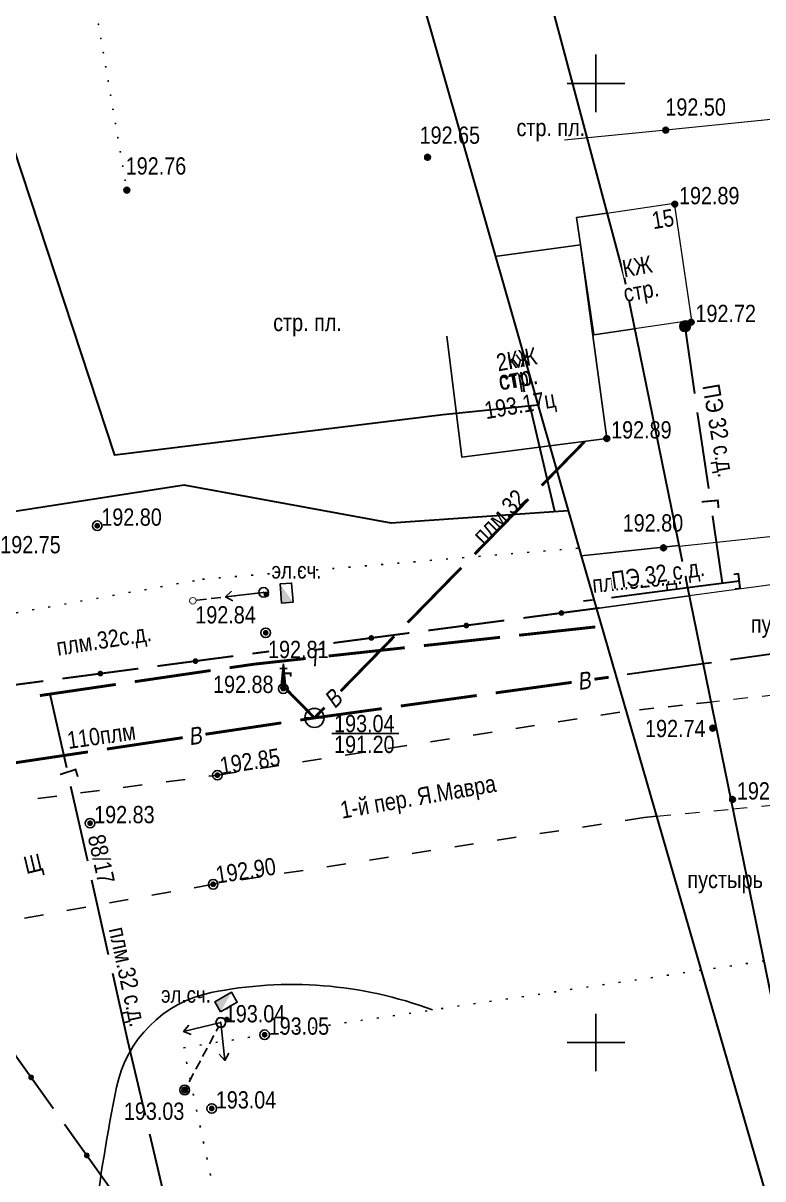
# Model space of a CAD drawing. Header units: millimetres. Extents: x 5990 to 6530, y 11230 to 11520.
# Drawn here: x 6020.1 to 6058.7, y 11392.9 to 11453.1 of the extents above; entities that cross this region are included whole.
import ezdxf
from ezdxf.enums import TextEntityAlignment as Align

# ---------------------------------------------------------------- set-up
doc = ezdxf.new("R2010")
doc.units = ezdxf.units.MM
doc.header["$PDMODE"] = 32
doc.header["$PDSIZE"] = 0.5
for name, pattern in [('23', [3, 2, -1]), ('61342000', [4.5, 2, -2.5]), ('71999999', [1.7, 0.2, -1.5]), ('g5_01_5x1_5', [1.5, 0.75, -0.75]), ('g5_122', [5, 4, -1])]:
    doc.linetypes.add(name, pattern=pattern)
for name, color, linetype in [('02 ПЛАНОВО-ВЫСОТНОЕ ОБОСНОВАНИЕ', 7, 'Continuous'), ('03 ЗДАНИЯ И ИХ ЧАСТИ', 7, 'Continuous'), ('04 ПРОМЫШЛЕННЫЕ И СОЦ.-КУЛЬТ. ОБЪЕКТЫ', 7, 'Continuous'), ('05 ГАЗОПРОВОД', 7, 'Continuous'), ('06 ВОДОПРОВОД', 7, 'Continuous'), ('07 ЭЛЕКТРОКАБЕЛЬ', 7, 'Continuous'), ('08 ЛЭП', 7, 'Continuous'), ('09 СВЯЗЬ', 7, 'Continuous'), ('13 АВТОМОБИЛЬНЫЕ ДОРОГИ', 7, 'Continuous'), ('15 РЕЛЬЕФ', 7, 'Continuous'), ('16 РАСТИТЕЛЬНОСТЬ ГРУНТЫ И БОЛОТА', 7, 'Continuous'), ('17 ОГРАЖДЕНИЯ', 7, 'Continuous')]:
    doc.layers.add(name, color=color, linetype=linetype)
doc.layers.add('18 ГРАНИЦА ТОПОСЪЕМКИ', color=7, linetype='Continuous', plot=False)
doc.styles.add('Д-431', font='ARIALNI_1.TTF', dxfattribs={"height": 0.9})
doc.styles.add('Р-131', font='ARIALN.TTF')
doc.linetypes.add('g5_133_t', pattern='A,2,[27,GUGK_2005.shx,S=0.4,R=0,X=0,Y=0],2,-1', length=5)
doc.linetypes.add('g5_475_2', pattern='A,1.25,[25,GUGK_2005.shx,S=0.4,R=0,X=0,Y=0],1.25,-0.5', length=3)

# ---------------------------------------------------------------- blocks, each defined once
blk = doc.blocks.new('_krest')
at = {"color": 3, "linetype": 'ByBlock', "lineweight": -2}
for p, q in [((0, -3), (0, 3)), ((-3, 0), (3, 0))]:
    blk.add_line(p, q, dxfattribs=at)
blk = doc.blocks.new('*U75')
blk.add_hatch(color=1).paths.add_polyline_path([(2, 1.2), (0, 1.2), (0, 0)])
at = {"color": 1}
blk.add_lwpolyline([(0, 0), (2, 0), (2, 1.2), (0, 1.2)], close=True, dxfattribs=at)
blk.add_lwpolyline([(0, 0), (2, 0), (2, 1.2), (0, 1.2)], close=True, dxfattribs=at)
at = {"style": 'Д-431'}
blk.add_attdef('D', (-4.93, 3.91), '', height=1.7, rotation=330.2269, dxfattribs=at)
blk = doc.blocks.new('*U59')
at = {"linetype": '23', "ltscale": 0.5}
blk.add_line((0, 0), (7.96, 0), dxfattribs=at)
for centre, radius in [((0, 0), 0.5), ((0, 0), 0.04), ((7.96, 0), 0.3), ((7.96, 0), 0.04)]:
    blk.add_circle(centre, radius)
for points in [[(-0.11, -0.48), (-0.28, -0.41), (-0.35, -0.35), (-0.46, -0.18), (-0.49, -0.03), (-0.49, 0.1), (-0.43, 0.25), (-0.3, 0.39), (-0.19, 0.46), (-0.02, 0.5), (0.01, 0.5), (0.15, 0.47), (0.25, 0.43), (0.36, 0.34), (0.43, 0.24), (0.47, 0.14), (0.49, 0.03), (0.48, -0.11), (0.43, -0.25), (0.35, -0.36), (0.23, -0.44), (0.1, -0.49), (-0.02, -0.5)], [(7.86, -0.28), (7.8, -0.25), (7.74, -0.19), (7.69, -0.12), (7.67, -0.01), (7.68, 0.09), (7.72, 0.17), (7.76, 0.21), (7.79, 0.24), (7.84, 0.27), (7.88, 0.29), (7.92, 0.29), (7.96, 0.3), (7.99, 0.29), (8.02, 0.29), (8.07, 0.27), (8.12, 0.25), (8.16, 0.22), (8.2, 0.17), (8.24, 0.1), (8.25, 0.01), (8.24, -0.08), (8.21, -0.16), (8.15, -0.22), (8.08, -0.27), (8.06, -0.28), (8.02, -0.29), (7.97, -0.29), (7.89, -0.29)]]:
    blk.add_wipeout(points)
blk = doc.blocks.new('*U60')
at = {"linetype": '23', "ltscale": 0.5}
blk.add_line((0, 0), (7.43, -0.02), dxfattribs=at)
for centre, radius in [((0, 0), 0.5), ((0, 0), 0.04), ((7.43, -0.02), 0.3), ((7.43, -0.02), 0.04)]:
    blk.add_circle(centre, radius)
for points in [[(-0.11, -0.48), (-0.28, -0.41), (-0.35, -0.35), (-0.46, -0.18), (-0.49, -0.03), (-0.49, 0.1), (-0.43, 0.25), (-0.3, 0.39), (-0.19, 0.46), (-0.02, 0.5), (0.01, 0.5), (0.15, 0.47), (0.25, 0.43), (0.36, 0.34), (0.43, 0.24), (0.47, 0.14), (0.49, 0.03), (0.48, -0.11), (0.43, -0.25), (0.35, -0.36), (0.23, -0.44), (0.1, -0.49), (-0.02, -0.5)], [(7.33, -0.29), (7.28, -0.27), (7.21, -0.21), (7.16, -0.14), (7.14, -0.02), (7.15, 0.08), (7.19, 0.16), (7.23, 0.2), (7.27, 0.23), (7.31, 0.25), (7.36, 0.27), (7.39, 0.28), (7.43, 0.28), (7.46, 0.28), (7.49, 0.27), (7.54, 0.26), (7.59, 0.23), (7.63, 0.2), (7.67, 0.15), (7.71, 0.08), (7.72, 0), (7.71, -0.09), (7.68, -0.17), (7.62, -0.24), (7.55, -0.28), (7.53, -0.29), (7.49, -0.31), (7.44, -0.31), (7.36, -0.3)]]:
    blk.add_wipeout(points)
blk = doc.blocks.new('*U76')
blk.add_hatch(color=1).paths.add_polyline_path([(2, 1.2), (0, 1.2), (0, 0)])
at = {"color": 1}
blk.add_lwpolyline([(0, 0), (2, 0), (2, 1.2), (0, 1.2)], close=True, dxfattribs=at)
blk.add_lwpolyline([(0, 0), (2, 0), (2, 1.2), (0, 1.2)], close=True, dxfattribs=at)
at = {"style": 'Д-431'}
blk.add_attdef('D', (2.63, 2.05), '', height=1.7, rotation=265.6668, dxfattribs=at)
blk = doc.blocks.new('*U61')
blk.add_lwpolyline([(1.8, -1.63), (8.8, -1.63)])
at = {"style": 'Д-431'}
blk.add_attdef('Z1', text='', height=1.8, dxfattribs=at).set_placement((2.05, 0.31), align=Align.TOP_LEFT)
for tag, p in [('Z2', (2.05, -3.66)), ('Z3', (2.1, -5.65)), ('Z4', (2.1, -7.72))]:
    blk.add_attdef(tag, p, '', height=1.8, dxfattribs=at)
blk.add_wipeout([(-0.11, -0.99), (-0.17, -0.98), (-0.24, -0.97), (-0.28, -0.96), (-0.36, -0.93), (-0.41, -0.91), (-0.49, -0.87), (-0.57, -0.82), (-0.62, -0.79), (-0.67, -0.74), (-0.71, -0.7), (-0.77, -0.63), (-0.8, -0.6), (-0.83, -0.56), (-0.86, -0.5), (-0.9, -0.44), (-0.94, -0.35), (-0.95, -0.31), (-0.97, -0.26), (-0.98, -0.18), (-0.99, -0.1), (-1, -0.03), (-1, 0.04), (-0.99, 0.11), (-0.99, 0.16), (-0.98, 0.2), (-0.96, 0.27), (-0.95, 0.31), (-0.94, 0.35), (-0.92, 0.39), (-0.9, 0.43), (-0.88, 0.48), (-0.87, 0.49), (-0.86, 0.51), (-0.86, 0.52), (-0.85, 0.53), (-0.84, 0.55), (-0.83, 0.56), (-0.82, 0.58), (-0.81, 0.59), (-0.8, 0.6), (-0.79, 0.61), (-0.77, 0.64), (-0.76, 0.65), (-0.75, 0.66), (-0.74, 0.67), (-0.73, 0.68), (-0.72, 0.69), (-0.71, 0.7), (-0.7, 0.71), (-0.69, 0.73), (-0.67, 0.74), (-0.66, 0.75), (-0.65, 0.76), (-0.64, 0.77), (-0.62, 0.78), (-0.61, 0.79), (-0.6, 0.8), (-0.58, 0.81), (-0.56, 0.83), (-0.55, 0.83), (-0.53, 0.85), (-0.52, 0.86), (-0.5, 0.86), (-0.49, 0.87), (-0.47, 0.88), (-0.46, 0.89), (-0.44, 0.9), (-0.43, 0.9), (-0.36, 0.93), (-0.33, 0.94), (-0.31, 0.95), (-0.27, 0.96), (-0.22, 0.98), (-0.16, 0.99), (-0.1, 0.99), (0, 1), (0.1, 1), (0.16, 0.99), (0.22, 0.98), (0.3, 0.95), (0.36, 0.93), (0.48, 0.88), (0.56, 0.83), (0.63, 0.77), (0.73, 0.68), (0.81, 0.59), (0.86, 0.52), (0.94, 0.34), (0.98, 0.21), (0.99, 0.13), (1, 0.07), (1, 0.02), (1, -0.08), (0.97, -0.23), (0.94, -0.33), (0.91, -0.41), (0.88, -0.47), (0.86, -0.51), (0.82, -0.57), (0.79, -0.61), (0.76, -0.65), (0.72, -0.7), (0.66, -0.75), (0.63, -0.77), (0.6, -0.8), (0.55, -0.84), (0.5, -0.87), (0.43, -0.9), (0.38, -0.92), (0.31, -0.95), (0.24, -0.97), (0.18, -0.98), (0.07, -1), (-0.05, -1)])
blk.add_lwpolyline([(-1, 0), (1, 0)])
blk.add_circle((0, 0), 1)
blk = doc.blocks.new('31664000')
for p, q in [((0, 0), (0, 2.47)), ((0.01, 0), (0.01, 2.56)), ((0.02, 0), (0.02, 2.45)), ((-0.36, 2.1), (0.39, 2.1)), ((-0.13, 0), (-0.13, 1.25)), ((-0.12, 0), (-0.12, 1.35)), ((-0.11, 0), (-0.11, 1.45)), ((-0.1, 0), (-0.1, 1.55)), ((-0.09, 0), (-0.09, 1.66)), ((-0.08, 0), (-0.08, 1.76)), ((-0.07, 0), (-0.07, 1.86)), ((-0.06, 0), (-0.06, 1.96)), ((-0.05, 0), (-0.05, 2.06)), ((-0.04, 0), (-0.04, 2.16)), ((-0.03, 0), (-0.03, 2.26)), ((-0.01, 0), (-0.01, 2.36)), ((0.03, 0), (0.03, 2.35)), ((0.04, 0), (0.04, 2.25)), ((0.05, 0), (0.05, 2.15)), ((0.06, 0), (0.06, 2.04)), ((0.07, 0), (0.07, 1.94)), ((0.08, 0), (0.08, 1.84)), ((0.09, 0), (0.09, 1.74)), ((0.1, 0), (0.1, 1.63)), ((0.11, 0), (0.11, 1.53)), ((0.12, 0), (0.12, 1.43)), ((0.13, 0), (0.13, 1.33)), ((0.14, 0), (0.14, 1.22)), ((-0.25, 0), (-0.25, 0.03)), ((-0.24, 0), (-0.24, 0.13)), ((-0.23, 0), (-0.23, 0.24)), ((-0.22, 0), (-0.22, 0.34)), ((-0.21, 0), (-0.21, 0.44)), ((-0.2, 0), (-0.2, 0.54)), ((-0.19, 0), (-0.19, 0.64)), ((-0.18, 0), (-0.18, 0.74)), ((-0.17, 0), (-0.17, 0.84)), ((-0.16, 0), (-0.16, 0.95)), ((-0.15, 0), (-0.15, 1.05)), ((-0.14, 0), (-0.14, 1.15)), ((0.15, 0), (0.15, 1.12)), ((0.16, 0), (0.16, 1.02)), ((0.17, 0), (0.17, 0.92)), ((0.18, 0), (0.18, 0.81)), ((0.19, 0), (0.19, 0.71)), ((0.2, 0), (0.2, 0.61)), ((0.21, 0), (0.21, 0.51)), ((0.22, 0), (0.22, 0.4)), ((0.23, 0), (0.23, 0.3)), ((0.24, 0), (0.24, 0.2)), ((0.25, 0), (0.25, 0.07))]:
    blk.add_line(p, q)
for points in [[(0.59, 0), (-0.25, 0), (0.01, 2.56), (0.25, 0)], [(-0.25, 0), (0.25, 0)]]:
    blk.add_lwpolyline(points)
for points in [[(0.08, 1.7), (0.08, 1.5), (0.86, 1.7), (0.67, 1.5)], [(0.86, 1.7), (0.67, 1.5), (0.89, 1.27), (0.69, 1.26)]]:
    blk.add_trace(points)
at = {"style": 'Д-431'}
blk.add_attdef('Z', (1.49, -0.16), '', height=1.8, dxfattribs=at)
blk = doc.blocks.new('*U62')
at = {"layer": '06 ВОДОПРОВОД', "color": 82, "ltscale": 0.5, "flags": 128}
blk.add_lwpolyline([(6035.317, 11416.923, 0.15, 0.15, 0), (6033.815, 11418.45, 0, 0, 0)], format="xyseb", dxfattribs=at)
blk = doc.blocks.new('*U63')
at = {"layer": '09 СВЯЗЬ', "linetype": 'Continuous', "ltscale": 0.5}
for points in [[(6020.62, 11398.063, 1), (6020.445, 11398.307, 1)], [(6023.525, 11393.994, 1), (6023.351, 11394.238, 1)], [(6026.431, 11389.925, 1), (6026.257, 11390.169, 1)], [(6029.337, 11385.856, 1), (6029.162, 11386.1, 1)], [(6030.698, 11381.135, 1), (6030.645, 11381.431, 1)], [(6031.584, 11376.214, 1), (6031.531, 11376.51, 1)], [(6032.471, 11371.294, 1), (6032.418, 11371.589, 1)]]:
    blk.add_hatch(color=5, dxfattribs=at).paths.add_polyline_path(points, flags=0)
at = {"layer": '09 СВЯЗЬ', "color": 5, "ltscale": 0.5}
blk.add_lwpolyline([(6021.695, 11396.557, 0.1, 0.1, 0), (6020.533, 11398.185, 0.1, 0.1, 0), (6019.265, 11399.96, 0, 0, 0)], format="xyseb", dxfattribs=at)
at = {"layer": '09 СВЯЗЬ', "color": 5, "linetype": 'Continuous', "ltscale": 0.5}
for points in [[(6024.601, 11392.488, 0.1, 0.1, 0), (6023.438, 11394.116, 0.1, 0.1, 0), (6022.276, 11395.743, 0, 0, 0)], [(6027.506, 11388.419, 0.1, 0.1, 0), (6026.344, 11390.047, 0.1, 0.1, 0), (6025.182, 11391.674, 0, 0, 0)], [(6030.14, 11384.235, 0.1, 0.1, 0), (6030.02, 11384.898, 0.1, 0.1, 0), (6029.25, 11385.978, 0.1, 0.1, 0), (6028.087, 11387.605, 0, 0, 0)], [(6031.026, 11379.315, 0.1, 0.1, 0), (6030.672, 11381.283, 0.1, 0.1, 0), (6030.317, 11383.251, 0, 0, 0)], [(6031.912, 11374.394, 0.1, 0.1, 0), (6031.558, 11376.362, 0.1, 0.1, 0), (6031.203, 11378.33, 0, 0, 0)]]:
    blk.add_lwpolyline(points, format="xyseb", dxfattribs=at)
at = {"layer": '09 СВЯЗЬ', "color": 5, "linetype": 'Continuous', "ltscale": 0.5, "flags": 128}
blk.add_lwpolyline([(6032.799, 11369.473, 0.1, 0.1, 0), (6032.444, 11371.441, 0.1, 0.1, 0), (6032.09, 11373.41, 0, 0, 0)], format="xyseb", dxfattribs=at)
blk = doc.blocks.new('*U66')
at = {"layer": '06 ВОДОПРОВОД', "color": 82, "ltscale": 0.5, "const_width": 0.15}
blk.add_lwpolyline([(6047.171, 11429.039), (6049.416, 11431.334)], dxfattribs=at)
at = {"layer": '06 ВОДОПРОВОД', "color": 82, "linetype": 'Continuous', "ltscale": 0.5, "const_width": 0.15}
for points in [[(6043.674, 11425.465), (6046.471, 11428.324)], [(6040.177, 11421.891), (6042.974, 11424.75)], [(6036.68, 11418.317), (6039.478, 11421.176)]]:
    blk.add_lwpolyline(points, dxfattribs=at)
at = {"layer": '06 ВОДОПРОВОД', "color": 82, "linetype": 'Continuous', "ltscale": 0.5, "flags": 128}
blk.add_lwpolyline([(6035.317, 11416.923, 0.15, 0.15, 0), (6035.841, 11417.46, 0, 0, 0)], format="xyseb", dxfattribs=at)
at = {"layer": '06 ВОДОПРОВОД', "color": 7, "linetype": 'Continuous', "ltscale": 0.5, "style": 'Д-431', "oblique": 10}
blk.add_text('В', height=0.9, rotation=45.62587, dxfattribs=at).set_placement((6036.374, 11417.361))
blk = doc.blocks.new('*U67')
at = {"layer": '06 ВОДОПРОВОД', "color": 82, "linetype": 'Continuous', "ltscale": 0.5, "const_width": 0.15}
for points in [[(6048.735, 11418.776), (6044.773, 11418.229)], [(6043.782, 11418.092), (6039.82, 11417.545)], [(6033.586, 11416.664), (6029.63, 11416.072)], [(6028.443, 11415.894), (6024.488, 11415.301)], [(6023.499, 11415.153), (6019.543, 11414.561)], [(6018.554, 11414.412), (6014.598, 11413.82)]]:
    blk.add_lwpolyline(points, dxfattribs=at)
at = {"layer": '06 ВОДОПРОВОД', "color": 82, "linetype": 'Continuous', "ltscale": 0.5, "flags": 128}
blk.add_lwpolyline([(6050.667, 11419.043, 0.15, 0.15, 0), (6049.924, 11418.941, 0, 0, 0)], format="xyseb", dxfattribs=at)
at = {"layer": '06 ВОДОПРОВОД', "color": 82, "linetype": 'Continuous', "ltscale": 0.5}
blk.add_lwpolyline([(6038.829, 11417.408, 0.15, 0.15, 0), (6035.317, 11416.923, 0.15, 0.15, 0), (6034.575, 11416.812, 0, 0, 0)], format="xyseb", dxfattribs=at)
at = {"layer": '06 ВОДОПРОВОД', "color": 82, "ltscale": 0.5, "const_width": 0.15}
blk.add_lwpolyline([(6013.609, 11413.672), (6009.48, 11413.053)], dxfattribs=at)
at = {"layer": '06 ВОДОПРОВОД', "color": 7, "linetype": 'Continuous', "ltscale": 0.5, "style": 'Д-431', "oblique": 10}
for rotation, p in [(7.8621, (6049.096, 11418.372)), (8.51959, (6028.809, 11415.494))]:
    blk.add_text('В', height=0.9, rotation=rotation, dxfattribs=at).set_placement(p)
blk = doc.blocks.new('*U68')
at = {"layer": '09 СВЯЗЬ', "linetype": 'Continuous', "ltscale": 0.5}
for points in [[(6028.958, 11419.866, 1), (6029.255, 11419.905, 1)], [(6024, 11419.215, 1), (6024.298, 11419.254, 1)], [(6019.043, 11418.563, 1), (6019.34, 11418.602, 1)], [(6016.047, 11416.5, 1), (6015.989, 11416.794, 1)], [(6017.002, 11411.592, 1), (6016.944, 11411.886, 1)], [(6017.957, 11406.684, 1), (6017.899, 11406.978, 1)], [(6018.911, 11401.776, 1), (6018.854, 11402.07, 1)]]:
    blk.add_hatch(color=5, dxfattribs=at).paths.add_polyline_path(points, flags=0)
at = {"layer": '09 СВЯЗЬ', "color": 5, "linetype": 'Continuous', "ltscale": 0.5}
for points in [[(6027.123, 11419.625, 0.1, 0.1, 0), (6029.106, 11419.886, 0.1, 0.1, 0), (6031.089, 11420.146, 0, 0, 0)], [(6022.166, 11418.974, 0.1, 0.1, 0), (6024.149, 11419.234, 0.1, 0.1, 0), (6026.132, 11419.495, 0, 0, 0)], [(6017.209, 11418.322, 0.1, 0.1, 0), (6019.192, 11418.583, 0.1, 0.1, 0), (6021.174, 11418.843, 0, 0, 0)], [(6016.4, 11414.684, 0.1, 0.1, 0), (6016.018, 11416.647, 0.1, 0.1, 0), (6015.73, 11418.128, 0.1, 0.1, 0), (6016.217, 11418.192, 0, 0, 0)], [(6017.355, 11409.776, 0.1, 0.1, 0), (6016.973, 11411.739, 0.1, 0.1, 0), (6016.591, 11413.702, 0, 0, 0)], [(6018.31, 11404.868, 0.1, 0.1, 0), (6017.928, 11406.831, 0.1, 0.1, 0), (6017.546, 11408.794, 0, 0, 0)]]:
    blk.add_lwpolyline(points, format="xyseb", dxfattribs=at)
at = {"layer": '09 СВЯЗЬ', "color": 5, "ltscale": 0.5, "const_width": 0.1}
blk.add_lwpolyline([(6032.081, 11420.277), (6032.953, 11420.391)], dxfattribs=at)
at = {"layer": '09 СВЯЗЬ', "color": 5, "linetype": 'Continuous', "ltscale": 0.5, "flags": 128}
blk.add_lwpolyline([(6019.265, 11399.96, 0.1, 0.1, 0), (6018.883, 11401.923, 0.1, 0.1, 0), (6018.501, 11403.886, 0, 0, 0)], format="xyseb", dxfattribs=at)
blk = doc.blocks.new('g5_330')
blk.add_hatch(color=0).paths.add_polyline_path([(0.15, 0, 1), (-0.15, 0, 1)])
at = {"color": 0}
blk.add_circle((0, 0), 0.15, dxfattribs=at)
blk = doc.blocks.new('g5_115_1')
at = {"color": 0}
for points in [[(0, 0), (2, 0)], [(1.647, -0.252), (2, 0), (1.647, 0.252)]]:
    blk.add_lwpolyline(points, dxfattribs=at)
blk = doc.blocks.new('*U82')
at = {"style": 'Д-431'}
blk.add_text('пустырь', height=1.8, dxfattribs=at).set_placement((0, 0), align=Align.MIDDLE)
blk = doc.blocks.new('g5_121_7a')
at = {"color": 0, "lineweight": 30}
blk.add_lwpolyline([(0.25, 0.375), (0, 0.375), (0, -0.375), (0.25, -0.375)], dxfattribs=at)
blk = doc.blocks.new('g5_121_7c')
h = blk.add_hatch(color=0)
edge = h.paths.add_edge_path()
edge.add_arc((0, 0), 0.3, 0, 360)
at = {"color": 0}
blk.add_circle((0, 0), 0.3, dxfattribs=at)

msp = doc.modelspace()

# ---------------------------------------------------------------- hatches: boundary and pattern name
at = {"layer": '04 ПРОМЫШЛЕННЫЕ И СОЦ.-КУЛЬТ. ОБЪЕКТЫ', "linetype": 'Continuous', "ltscale": 0.5}
for points in [[(6024.038, 11453.133, 1), (6024.055, 11453.035, 1)], [(6024.165, 11452.394, 1), (6024.181, 11452.295, 1)], [(6024.291, 11451.655, 1), (6024.308, 11451.556, 1)], [(6024.418, 11450.915, 1), (6024.435, 11450.817, 1)], [(6024.544, 11450.176, 1), (6024.561, 11450.078, 1)], [(6024.671, 11449.437, 1), (6024.688, 11449.338, 1)], [(6024.797, 11448.698, 1), (6024.814, 11448.599, 1)], [(6024.924, 11447.958, 1), (6024.941, 11447.86, 1)], [(6025.05, 11447.219, 1), (6025.067, 11447.121, 1)], [(6025.177, 11446.48, 1), (6025.194, 11446.381, 1)], [(6025.304, 11445.741, 1), (6025.32, 11445.642, 1)], [(6025.43, 11445.001, 1), (6025.447, 11444.903, 1)]]:
    msp.add_hatch(color=256, dxfattribs=at).paths.add_polyline_path(points, flags=0)
at = {"layer": '09 СВЯЗЬ', "linetype": 'Continuous', "ltscale": 0.5}
for points in [[(6048.05, 11422.375, 1), (6048.347, 11422.414, 1)], [(6043.093, 11421.724, 1), (6043.39, 11421.763, 1)], [(6038.135, 11421.072, 1), (6038.433, 11421.111, 1)]]:
    msp.add_hatch(color=5, dxfattribs=at).paths.add_polyline_path(points, flags=0)
at = {"layer": '15 РЕЛЬЕФ'}
h = msp.add_hatch(color=256, dxfattribs=at)
edge = h.paths.add_edge_path()
edge.add_arc((6023.984, 11426.942), 0.15, 0, 360)
h = msp.add_hatch(color=256, dxfattribs=at)
edge = h.paths.add_edge_path()
edge.add_arc((6032.773, 11421.361), 0.15, 0, 360)
h = msp.add_hatch(color=256, dxfattribs=at)
edge = h.paths.add_edge_path()
edge.add_arc((6033.689, 11418.45), 0.15, 0, 360)
h = msp.add_hatch(color=256, dxfattribs=at)
edge = h.paths.add_edge_path()
edge.add_arc((6030.252, 11413.938), 0.15, 8.93429, 368.93429)
h = msp.add_hatch(color=256, dxfattribs=at)
edge = h.paths.add_edge_path()
edge.add_arc((6023.61, 11411.435), 0.15, 0, 360)
h = msp.add_hatch(color=256, dxfattribs=at)
edge = h.paths.add_edge_path()
edge.add_arc((6030.033, 11408.251), 0.15, 8.80504, 368.80504)
h = msp.add_hatch(color=256, dxfattribs=at)
edge = h.paths.add_edge_path()
edge.add_arc((6032.715, 11400.408), 0.15, 0, 360)
h = msp.add_hatch(color=256, dxfattribs=at)
edge = h.paths.add_edge_path()
edge.add_arc((6029.957, 11396.563), 0.15, 0, 360)

# ---------------------------------------------------------------- linework, layer by layer
at = {"layer": '03 ЗДАНИЯ И ИХ ЧАСТИ', "color": 7, "lineweight": 15}
msp.add_lwpolyline([(6050.576, 11443.239), (6054.089, 11443.754), (6054.987, 11437.638), (6052.021, 11437.203)], dxfattribs=at)
at = {"layer": '03 ЗДАНИЯ И ИХ ЧАСТИ', "color": 7}
for points in [[(6052.021, 11437.203), (6049.89, 11436.89), (6048.992, 11443.006), (6050.576, 11443.239)], [(6044.718, 11440.975), (6049.202, 11441.579), (6050.57, 11431.49), (6047.588, 11431.107)], [(6044.718, 11440.975), (6044.759, 11440.98)], [(6047.588, 11431.107), (6043.001, 11430.518), (6042.225, 11436.824)]]:
    msp.add_lwpolyline(points, dxfattribs=at)
at = {"layer": '04 ПРОМЫШЛЕННЫЕ И СОЦ.-КУЛЬТ. ОБЪЕКТЫ', "color": 7, "linetype": '71999999', "ltscale": 0.5, "flags": 128}
for points in [[(6058.764, 11404.253), (6055.487, 11403.769)], [(6055.487, 11403.769), (6032.715, 11400.408), (6028.484, 11399.724), (6032.965, 11378.533)]]:
    msp.add_lwpolyline(points, dxfattribs=at)
at = {"layer": '05 ГАЗОПРОВОД', "color": 1, "linetype": 'g5_122', "lineweight": 30}
for points in [[(6056.612, 11423.942), (6054.649, 11437.339)], [(6054.783, 11423.705), (6049.349, 11423.002)], [(6057.482, 11424.055), (6054.783, 11423.705)]]:
    msp.add_lwpolyline(points, dxfattribs=at)
at = {"layer": '05 ГАЗОПРОВОД', "color": 1, "linetype": 'Continuous', "ltscale": 0.5, "const_width": 0.15}
for points in [[(6049.97, 11421.667), (6045.993, 11421.234)], [(6040.028, 11420.583), (6036.052, 11420.15)], [(6044.999, 11421.125), (6041.023, 11420.692)], [(6029.899, 11419.394), (6025.941, 11418.814)], [(6024.952, 11418.669), (6020.994, 11418.089)]]:
    msp.add_lwpolyline(points, dxfattribs=at)
at = {"layer": '05 ГАЗОПРОВОД', "color": 1, "linetype": 'Continuous', "ltscale": 0.5}
msp.add_lwpolyline([(6034.859, 11420.02, 0.15, 0.15, 0), (6032.169, 11419.726, 0.15, 0.15, 0), (6030.889, 11419.539, 0, 0, 0)], format="xyseb", dxfattribs=at)
at = {"layer": '06 ВОДОПРОВОД', "color": 82, "linetype": 'g5_122', "lineweight": 30}
for points in [[(6085.74, 11424.01), (6055.594, 11419.741)], [(6055.594, 11419.741), (6050.667, 11419.043)]]:
    msp.add_lwpolyline(points, dxfattribs=at)
at = {"layer": '09 СВЯЗЬ', "color": 5, "linetype": 'g5_133_t', "lineweight": 15}
msp.add_lwpolyline([(6072.09, 11425.6), (6054.869, 11423.286)], dxfattribs=at)
at = {"layer": '09 СВЯЗЬ', "color": 5, "linetype": 'g5_133_t', "lineweight": 25}
msp.add_lwpolyline([(6054.869, 11423.286), (6050.024, 11422.635)], dxfattribs=at)
at = {"layer": '09 СВЯЗЬ', "color": 5, "linetype": 'Continuous', "ltscale": 0.5}
for points in [[(6046.216, 11422.134, 0.1, 0.1, 0), (6048.199, 11422.395, 0.1, 0.1, 0), (6050.182, 11422.655, 0, 0, 0)], [(6041.258, 11421.483, 0.1, 0.1, 0), (6043.241, 11421.743, 0.1, 0.1, 0), (6045.224, 11422.004, 0, 0, 0)]]:
    msp.add_lwpolyline(points, format="xyseb", dxfattribs=at)
at = {"layer": '09 СВЯЗЬ', "color": 5, "linetype": 'Continuous', "ltscale": 0.5, "flags": 128}
msp.add_lwpolyline([(6036.301, 11420.831, 0.1, 0.1, 0), (6038.284, 11421.092, 0.1, 0.1, 0), (6040.267, 11421.352, 0, 0, 0)], format="xyseb", dxfattribs=at)
at = {"layer": '13 АВТОМОБИЛЬНЫЕ ДОРОГИ', "color": 7, "linetype": 'g5_01_5x1_5', "lineweight": 25}
msp.add_lwpolyline([(6056.001, 11417.752), (6051.578, 11417.268)], dxfattribs=at)
at = {"layer": '13 АВТОМОБИЛЬНЫЕ ДОРОГИ', "linetype": '61342000', "ltscale": 0.5}
for points in [[(6009.722, 11411.28), (6030.252, 11413.938), (6051.578, 11417.268)], [(6053.163, 11411.797), (6052.513, 11411.733), (6030.033, 11408.251), (6011.227, 11404.864)]]:
    msp.add_lwpolyline(points, dxfattribs=at)
at = {"layer": '13 АВТОМОБИЛЬНЫЕ ДОРОГИ', "color": 7, "linetype": 'g5_01_5x1_5', "lineweight": 15, "flags": 128}
msp.add_lwpolyline([(6057.142, 11412.18), (6072.103, 11413.622, -0.279461), (6077.73, 11409.31), (6078.753, 11397.821), (6079.68, 11365.141), (6080.578, 11332.753, -0.293516), (6077.522, 11330.254), (6066.024, 11327.219)], format="xyb", dxfattribs=at)
msp.add_lwpolyline([(6053.163, 11411.797), (6057.142, 11412.18)], dxfattribs=at)
at = {"layer": '15 РЕЛЬЕФ'}
for p in [(6023.984, 11426.942), (6032.773, 11421.361), (6033.689, 11418.45), (6030.252, 11413.938), (6023.61, 11411.435), (6030.033, 11408.251), (6032.715, 11400.408), (6029.957, 11396.563)]:
    msp.add_point(p, dxfattribs=at)
at = {"layer": '16 РАСТИТЕЛЬНОСТЬ ГРУНТЫ И БОЛОТА', "color": 7, "linetype": '71999999', "ltscale": 0.5, "flags": 128}
msp.add_lwpolyline([(6029.475, 11424.15), (6049.231, 11425.784)], dxfattribs=at)
at = {"layer": '17 ОГРАЖДЕНИЯ', "color": 7, "linetype": 'g5_475_2', "lineweight": 15}
msp.add_lwpolyline([(6054.339, 11425.876), (6071.77, 11427.74), (6070.78, 11449.3)], dxfattribs=at)
at = {"layer": '17 ОГРАЖДЕНИЯ', "color": 7, "linetype": 'g5_475_2', "lineweight": 25}
msp.add_lwpolyline([(6049.231, 11425.375), (6054.332, 11425.91)], dxfattribs=at)
at = {"layer": '17 ОГРАЖДЕНИЯ', "color": 7, "linetype": '71999999', "ltscale": 0.5, "flags": 128}
msp.add_lwpolyline([(6006.374, 11419.99), (6029.475, 11424.15)], dxfattribs=at)
at = {"layer": '18 ГРАНИЦА ТОПОСЪЕМКИ', "color": 2, "lineweight": 30}
msp.add_lwpolyline([(6046.982, 11433.223), (6042.014, 11432.718), (6024.905, 11430.613), (6018.299, 11450.642), (6020.124, 11470.364), (6020.672, 11471.014)], dxfattribs=at)
at = {"layer": '18 ГРАНИЦА ТОПОСЪЕМКИ', "lineweight": 30}
msp.add_lwpolyline([(6047.863, 11427.678), (6046.562, 11433.18)], dxfattribs=at)

# ---------------------------------------------------------------- block references
at = {"layer": '02 ПЛАНОВО-ВЫСОТНОЕ ОБОСНОВАНИЕ', "xscale": 0.5, "yscale": 0.5, "zscale": 0.5}
for p in [(6050, 11450), (6050, 11400)]:
    msp.add_blockref('_krest', p, dxfattribs=at)
at = {"layer": '02 ПЛАНОВО-ВЫСОТНОЕ ОБОСНОВАНИЕ', "lineweight": 25, "xscale": 0.5, "yscale": 0.5, "zscale": 0.5}
for p in [(6050, 11450), (6050, 11400)]:
    msp.add_blockref('_krest', p, dxfattribs=at)
at = {"layer": '04 ПРОМЫШЛЕННЫЕ И СОЦ.-КУЛЬТ. ОБЪЕКТЫ', "color": 0, "xscale": 0.5, "yscale": 0.5, "zscale": 0.5}
msp.add_blockref('*U82', (6056.743, 11408.366), dxfattribs=at)
at = {"layer": '05 ГАЗОПРОВОД', "color": 1, "lineweight": 15, "xscale": 0.9248316384127975, "yscale": 0.9248316384127975, "zscale": 0.9248316384127975}
msp.add_blockref('g5_121_7c', (6054.649, 11437.339), dxfattribs=at)
at = {"layer": '05 ГАЗОПРОВОД', "color": 1, "lineweight": 15, "rotation": 186.0450043080683}
msp.add_blockref('g5_121_7a', (6057.482, 11424.055), dxfattribs=at)
at = {"layer": '06 ВОДОПРОВОД', "color": 0, "xscale": 0.5, "yscale": 0.5, "zscale": 0.5}
msp.add_blockref('31664000', (6033.689, 11418.45), dxfattribs=at)
at = {"layer": '07 ЭЛЕКТРОКАБЕЛЬ', "color": 0, "xscale": 0.4999999999999999, "yscale": 0.4999999999999999, "zscale": 0.4999999999999999, "rotation": 29.77314181029384}
msp.add_blockref('*U75', (6030.422, 11401.605), dxfattribs=at).add_auto_attribs({'D': 'эл.сч.'})
at = {"layer": '15 РЕЛЬЕФ', "color": 7, "lineweight": 15}
for p in [(6053.64, 11447.57), (6054.11, 11443.7), (6054.97, 11437.56), (6057.13, 11412.67)]:
    msp.add_blockref('g5_330', p, dxfattribs=at)
at = {"layer": '15 РЕЛЬЕФ', "color": 7}
for p in [(6041.219, 11446.149), (6041.219, 11446.149), (6025.527, 11444.437), (6050.57, 11431.49), (6053.53, 11425.79), (6056.09, 11416.39)]:
    msp.add_blockref('g5_330', p, dxfattribs=at)

# ---------------------------------------------------------------- texts
at = {"color": 4, "insert": (6024.364, 11410.922), "char_height": 0.9, "width": 5.37082, "attachment_point": 1, "rotation": 282.32855, "style": 'Д-431'}
msp.add_mtext('88/17', dxfattribs=at)
at = {"layer": '03 ЗДАНИЯ И ИХ ЧАСТИ', "color": 7}
for s, height, rotation, style, p in [('2КЖ', 0.9, 10.37631, 'Р-131', (6044.898, 11434.988)), ('2кж', 0.9, 10.37631, 'Р-131', (6044.898, 11434.988)), ('стр.', 1, 9.83322, 'Д-431', (6045.008, 11433.996)), ('стр.', 0.9, 9.83322, 'Р-131', (6045.008, 11433.996)), ('193.17ц', 0.9, 9.80602, 'Р-131', (6044.272, 11432.496)), ('193.17ц', 0.9, 9.80602, 'Р-131', (6044.272, 11432.496))]:
    msp.add_text(s, height=height, rotation=rotation, dxfattribs=dict(at, style=style)).set_placement(p)
at = {"layer": '04 ПРОМЫШЛЕННЫЕ И СОЦ.-КУЛЬТ. ОБЪЕКТЫ', "style": 'Д-431'}
for p in [(6047.649, 11447.567), (6034.955, 11437.405)]:
    msp.add_text('стр. пл.', height=0.9, dxfattribs=at).set_placement(p, align=Align.MIDDLE)
at = {"layer": '05 ГАЗОПРОВОД', "style": 'Д-431'}
for s, rotation, p in [('плм32с.д.', 5.7555, (6049.853, 11423.441)), ('плм.32с.д.', 9.03805, (6021.931, 11420.16))]:
    msp.add_text(s, height=0.9, rotation=rotation, dxfattribs=at).set_placement(p)
at = {"layer": '05 ГАЗОПРОВОД', "color": 7, "linetype": 'Continuous', "ltscale": 0.5, "style": 'Д-431', "oblique": 10}
msp.add_text('Г', height=0.9, rotation=6.22185, dxfattribs=at).set_placement((6035.211, 11419.605))
at = {"layer": '05 ГАЗОПРОВОД', "color": 7, "linetype": 'Continuous', "ltscale": 0.5, "style": 'Д-431'}
msp.add_text('Г', height=0.9, rotation=287.80756, dxfattribs=at).set_placement((6022.002, 11414.096))
at = {"layer": '05 ГАЗОПРОВОД', "insert": (6025.455, 11406.107), "char_height": 0.9, "width": 5.37082, "attachment_point": 1, "rotation": 282.32855, "style": 'Д-431'}
msp.add_mtext('плм.32 с.д.', dxfattribs=at)
at = {"layer": '06 ВОДОПРОВОД', "style": 'Д-431'}
for s, rotation, p in [('плм.32', 45.62587, (6044.126, 11425.928)), ('110плм', 8.02144, (6022.483, 11415.304))]:
    msp.add_text(s, height=0.9, rotation=rotation, dxfattribs=at).set_placement(p)
at = {"layer": '13 АВТОМОБИЛЬНЫЕ ДОРОГИ', "color": 7, "style": 'Д-431'}
msp.add_text('1-й пер. Я.Мавра', height=0.9, rotation=9.96297, dxfattribs=at).set_placement((6036.756, 11411.667))
at = {"layer": '13 АВТОМОБИЛЬНЫЕ ДОРОГИ', "color": 7, "ltscale": 0.5, "style": 'Д-431'}
msp.add_text('Щ', height=0.9, rotation=13.4838, dxfattribs=at).set_placement((6020.279, 11408.779))
at = {"layer": '15 РЕЛЬЕФ', "color": 7, "style": 'Д-431'}
for s, p in [('192.65', (6040.801, 11446.854)), ('192.65', (6040.801, 11446.854)), ('192.76', (6025.471, 11445.248)), ('192.89', (6050.795, 11431.49)), ('192.80', (6051.398, 11426.64)), ('192.74', (6052.565, 11415.922))]:
    msp.add_text(s, height=0.9, dxfattribs=at).set_placement(p)
at = {"layer": '15 РЕЛЬЕФ', "color": 7, "lineweight": 25, "style": 'Д-431'}
for s, p in [('192.80', (6024.197, 11426.942)), ('192.75', (6018.924, 11425.505)), ('192.81', (6032.896, 11420.044)), ('192.88', (6030.028, 11418.223)), ('192.83', (6023.823, 11411.435)), ('193.05', (6032.928, 11400.408)), ('193.03', (6025.375, 11395.97))]:
    msp.add_text(s, height=0.9, dxfattribs=at).set_placement(p)
for s, rotation, p in [('192.85', 8.93429, (6030.462, 11413.972)), ('192.90', 8.80504, (6030.243, 11408.284))]:
    msp.add_text(s, height=0.9, rotation=rotation, dxfattribs=at).set_placement(p)

# ---------------------------------------------------------------- next in the draw order: block references
at = {"layer": '06 ВОДОПРОВОД', "color": 0, "xscale": 0.5, "yscale": 0.5, "zscale": 0.5}
msp.add_blockref('*U61', (6035.317, 11416.923), dxfattribs=at).add_auto_attribs({'Z1': '193.04', 'Z2': '191.20'})
at = {"layer": '08 ЛЭП', "color": 0}
for name, p, xscale, yscale, zscale, rotation in [('*U60', (6032.662, 11423.47), 0.5, 0.5, 0.5, 186.8810878803553), ('*U59', (6030.43, 11401.031), 0.4999999999999997, 0.4999999999999997, 0.4999999999999997, 241.7500605612278)]:
    msp.add_blockref(name, p, dxfattribs=dict(at, xscale=xscale, yscale=yscale, zscale=zscale, rotation=rotation))

# ---------------------------------------------------------------- next in the draw order: hatches: boundary and pattern name
at = {"layer": '15 РЕЛЬЕФ'}
h = msp.add_hatch(color=256, dxfattribs=at)
edge = h.paths.add_edge_path()
edge.add_arc((6032.807, 11423.365), 0.15, 0, 360)
h = msp.add_hatch(color=256, dxfattribs=at)
edge = h.paths.add_edge_path()
edge.add_arc((6030.738, 11401.2), 0.15, 0, 360)
h = msp.add_hatch(color=256, dxfattribs=at)
edge = h.paths.add_edge_path()
edge.add_arc((6028.546, 11397.525), 0.15, 0, 360)

# ---------------------------------------------------------------- next in the draw order: linework, layer by layer
at = {"layer": '05 ГАЗОПРОВОД', "color": 1, "linetype": 'g5_122', "lineweight": 30}
msp.add_lwpolyline([(6021.5, 11418.249), (6025.564, 11400.105), (6030.864, 11377.678, -0.046069), (6030.864, 11377.678), (6034.709, 11377.713), (6047.955, 11380.798, -0.109978), (6047.955, 11380.798), (6052.522, 11379.754)], format="xyb", dxfattribs=at)
at = {"layer": '15 РЕЛЬЕФ', "color": 34, "linetype": 'Continuous', "ltscale": 0.5}
msp.add_lwpolyline([(6023.53, 11376.432), (6023.826, 11378.07), (6023.826, 11383.103, -0.060917), (6023.826, 11390.504, -0.019953), (6024.994, 11397.67, -0.300545), (6029.926, 11402.601, -0.140556), (6041.475, 11401.701)], format="xyb", dxfattribs=at)
at = {"layer": '15 РЕЛЬЕФ'}
for p in [(6032.662, 11423.47), (6030.428, 11401.054), (6028.546, 11397.525)]:
    msp.add_point(p, dxfattribs=at)
at = {"layer": '18 ГРАНИЦА ТОПОСЪЕМКИ', "color": 2, "lineweight": 30}
for points in [[(6250, 11500), (6035.594, 11500), (6038.25, 11463.689), (6049.231, 11425.375), (6059.094, 11391.313), (6062.167, 11250), (6250, 11250)], [(6177.394, 11250), (6177.354, 11251.127), (6230.217, 11254.348), (6230.438, 11250), (6250, 11250), (6250, 11287.814), (6144.051, 11279.777), (6141.969, 11323.791), (6250, 11335.292), (6250, 11363.999), (6137.205, 11353.136), (6133.809, 11409.649), (6133.809, 11409.649), (6250, 11418.784), (6250, 11500), (6204.091, 11500), (6235.857, 11452.28), (6132.003, 11438.928), (6138.306, 11500), (6038.284, 11500), (6040.478, 11481.045), (6051.473, 11439.881), (6064.107, 11378.144), (6068.931, 11250)]]:
    msp.add_lwpolyline(points, close=True, dxfattribs=at)
msp.add_lwpolyline([(6048.557, 11427.727), (6039.324, 11427.075), (6028.52, 11429.055), (6009.511, 11426.103), (6007.065, 11420.115), (6011.227, 11404.864), (6013.698, 11397.187), (6021.664, 11362.252), (6028.239, 11353.226), (6028.48, 11353.234)], dxfattribs=at)
msp.add_lwpolyline([(6048.557, 11427.727), (6039.324, 11427.075), (6028.52, 11429.055), (6009.511, 11426.103), (6007.065, 11420.115), (6011.227, 11404.864), (6013.698, 11397.187), (6021.664, 11362.252), (6028.239, 11353.226), (6028.48, 11353.234)], dxfattribs=at)

# ---------------------------------------------------------------- next in the draw order: block references
at = {"layer": '06 ВОДОПРОВОД', "color": 82}
for name in ['*U66', '*U67', '*U62']:
    msp.add_blockref(name, (0, 0), dxfattribs=at)
at = {"layer": '07 ЭЛЕКТРОКАБЕЛЬ', "color": 0, "xscale": 0.4999999999999999, "yscale": 0.4999999999999999, "zscale": 0.4999999999999999, "rotation": 94.33315292695382}
msp.add_blockref('*U76', (6034.198, 11422.956), dxfattribs=at).add_auto_attribs({'D': 'эл.сч.'})
at = {"layer": '08 ЛЭП'}
for p, rotation in [((6032.662, 11423.47), 186.8810878803553), ((6030.428, 11401.054), 193.6420283082304), ((6030.428, 11401.054), 276.1038060350083)]:
    msp.add_blockref('g5_115_1', p, dxfattribs=dict(at, rotation=rotation))
at = {"layer": '09 СВЯЗЬ', "color": 5}
for name in ['*U68', '*U63']:
    msp.add_blockref(name, (0, 0), dxfattribs=at)

# ---------------------------------------------------------------- next in the draw order: texts
at = {"layer": '15 РЕЛЬЕФ', "color": 7, "lineweight": 25, "style": 'Д-431'}
for s, p in [('192.84', (6029.1, 11421.848)), ('193.04', (6030.64, 11401.054)), ('193.04', (6030.17, 11396.563))]:
    msp.add_text(s, height=0.9, dxfattribs=at).set_placement(p)

# ---------------------------------------------------------------- next in the draw order: texts
at = {"layer": '03 ЗДАНИЯ И ИХ ЧАСТИ', "color": 7, "lineweight": 25, "insert": (6051.311, 11440.767), "char_height": 0.9, "attachment_point": 1, "rotation": 10.37631, "style": 'Р-131', "bg_fill": 3, "box_fill_scale": 1, "bg_fill_color": 256, "bg_fill_transparency": 0}
msp.add_mtext('КЖ', dxfattribs=at)
at = {"layer": '05 ГАЗОПРОВОД', "color": 7, "lineweight": 25, "insert": (6056.397, 11428.395), "char_height": 0.9, "attachment_point": 1, "rotation": 275.04737, "line_spacing_factor": 0.6, "style": 'Д-431', "bg_fill": 3, "box_fill_scale": 1, "bg_fill_color": 256, "bg_fill_transparency": 0}
msp.add_mtext('Г', dxfattribs=at)
at = {"layer": '15 РЕЛЬЕФ', "color": 7, "lineweight": 25, "insert": (6057.355, 11413.57), "char_height": 0.9, "attachment_point": 1, "style": 'Д-431', "bg_fill": 3, "box_fill_scale": 1, "bg_fill_color": 256, "bg_fill_transparency": 0}
msp.add_mtext('192.73', dxfattribs=at)

# ---------------------------------------------------------------- next in the draw order: linework, layer by layer
at = {"layer": '13 АВТОМОБИЛЬНЫЕ ДОРОГИ', "color": 7, "linetype": 'g5_01_5x1_5', "lineweight": 15}
msp.add_lwpolyline([(6056.181, 11500, -0.145371), (6059.726, 11492.348), (6065.019, 11476.515), (6071.69, 11460.28), (6075.813, 11441.528), (6076.232, 11434.042), (6076.405, 11426.546, -0.298053), (6069.86, 11419.27), (6056.001, 11417.752)], format="xyb", dxfattribs=at)

# ---------------------------------------------------------------- next in the draw order: texts
at = {"layer": '03 ЗДАНИЯ И ИХ ЧАСТИ', "color": 7, "lineweight": 25, "insert": (6051.368, 11439.491), "char_height": 0.9, "attachment_point": 1, "rotation": 9.83322, "style": 'Д-431', "bg_fill": 3, "box_fill_scale": 1, "bg_fill_color": 256, "bg_fill_transparency": 0}
msp.add_mtext('стр.', dxfattribs=at)

# ---------------------------------------------------------------- next in the draw order: texts
at = {"layer": '04 ПРОМЫШЛЕННЫЕ И СОЦ.-КУЛЬТ. ОБЪЕКТЫ', "color": 7, "lineweight": 25, "insert": (6058.083, 11422.267), "char_height": 0.9, "attachment_point": 1, "style": 'Д-431', "bg_fill": 3, "box_fill_scale": 1, "bg_fill_color": 256, "bg_fill_transparency": 0}
msp.add_mtext('пуст.', dxfattribs=at)
at = {"layer": '05 ГАЗОПРОВОД', "color": 7, "lineweight": 25, "char_height": 0.9, "attachment_point": 1, "style": 'Д-431', "bg_fill": 3, "box_fill_scale": 1, "bg_fill_color": 256, "bg_fill_transparency": 0}
for insert, rotation in [((6056.435, 11434.39), 279.81562), ((6050.748, 11424.535), 8.14521)]:
    msp.add_mtext('ПЭ 32 с.д.', dxfattribs=dict(at, insert=insert, rotation=rotation))
at = {"layer": '15 РЕЛЬЕФ', "color": 7, "lineweight": 25, "char_height": 0.9, "attachment_point": 1, "style": 'Д-431', "bg_fill": 3, "box_fill_scale": 1, "bg_fill_color": 256, "bg_fill_transparency": 0}
for s, insert in [('192.50', (6053.625, 11449.22)), ('192.89', (6054.335, 11444.6)), ('192.72', (6055.195, 11438.46))]:
    msp.add_mtext(s, dxfattribs=dict(at, insert=insert))

# ---------------------------------------------------------------- next in the draw order: linework, layer by layer
at = {"layer": '17 ОГРАЖДЕНИЯ', "color": 7, "lineweight": 15}
msp.add_lwpolyline([(6070.78, 11449.3), (6053.64, 11447.57), (6048.367, 11447.044)], dxfattribs=at)

# ---------------------------------------------------------------- next in the draw order: texts
at = {"layer": '03 ЗДАНИЯ И ИХ ЧАСТИ', "color": 1, "lineweight": 25, "insert": (6052.854, 11443.288), "char_height": 0.9, "width": 0.49184, "attachment_point": 1, "rotation": 9.26473, "style": 'Д-431'}
msp.add_mtext('15', dxfattribs=at)

doc.saveas('drawing.dxf')
